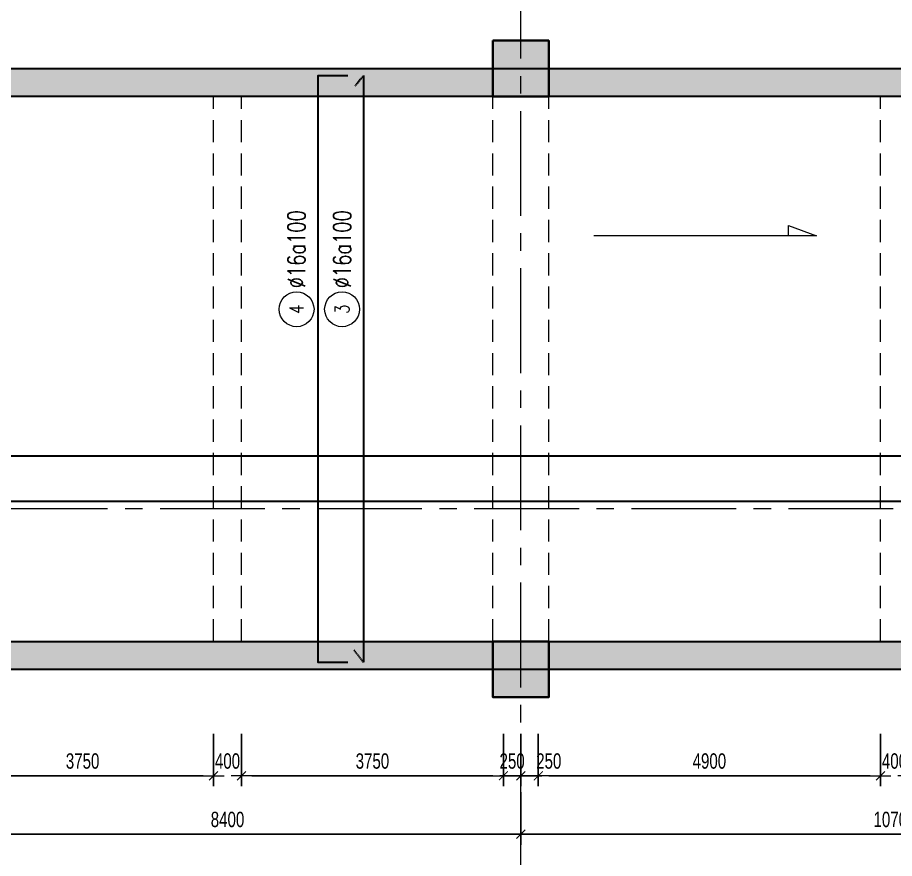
# Model space of a CAD drawing. Header units: millimetres. Extents: x -172050 to 1089997, y 452920 to 1051687.
# Drawn here: x 601007 to 613564, y 484312 to 496347 of the extents above; entities that cross this region are included whole.
import ezdxf
from ezdxf.enums import TextEntityAlignment as Align

# ---------------------------------------------------------------- set-up
doc = ezdxf.new("R2010")
doc.units = ezdxf.units.MM
doc.header["$MEASUREMENT"] = 0
for name, pattern in [('_DASH', [0.6, 0.4, -0.2]), ('CENTER2', [1.125, 0.75, -0.125, 0.125, -0.125]), ('HIDDEN2', [4.7625, 3.175, -1.5875]), ('POD_Grid$0$CENTER2', [1.125, 0.75, -0.125, 0.125, -0.125])]:
    doc.linetypes.add(name, pattern=pattern)
doc.layers.get('Defpoints').update_dxf_attribs({"color": 151, "lineweight": 9})
for name, color, linetype, lineweight in [('kata_thep - H', 4, 'Continuous', 35), ('NDC_S_ANNO', 7, 'Continuous', 20), ('NDC_S_AXIS', 5, 'CENTER2', 13), ('NDC_S_BEAM', 3, 'HIDDEN2', 20), ('NDC_S_DIM', 1, 'Continuous', 15), ('NDC_S_HATCH MATERIAL', 8, 'Continuous', 13), ('NDC_S_SYMBOL', 1, 'Continuous', 15), ('NDC_S_TEXT SYMBOL', 7, 'Continuous', 20), ('NDC_S_VN TEXT', 7, 'Continuous', 20), ('PD_B1F_Col$0$NDC_S-COLUMN', 4, 'Continuous', 40), ('PD_B1F_Col$0$NDC_S_HATCH COLUMN AND WALL', 251, 'Continuous', 13), ('POD_Grid$0$NDC_S_AXIS', 5, 'POD_Grid$0$CENTER2', 13), ('Ramp wall 2.1(B1)$0$NDC_S_WALL', 6, 'Continuous', 35)]:
    doc.layers.add(name, color=color, linetype=linetype, lineweight=lineweight)
doc.styles.add('NDC_ANNO', font='', dxfattribs={"width": 0.8})
doc.styles.add('NDC_DIM', font='', dxfattribs={"width": 0.75})
doc.styles.add('NDC_EN TXT', font='romans.shx', dxfattribs={"width": 0.8})
doc.styles.get('NDC_ANNO').set_extended_font_data('Dotum')
doc.styles.get('NDC_DIM').set_extended_font_data('Dotum')
doc.dimstyles.new('NDC_dim_100', dxfattribs={"dimscale": 100, "dimtxt": 2.2, "dimasz": 1.5, "dimexe": 1.5, "dimexo": 2.5, "dimgap": 1, "dimtad": 1, "dimdec": 0, "dimzin": 0, "dimdsep": 46, "dimtxsty": 'NDC_DIM', "dimblk": 'DIMMARK', "dimcen": 0.09, "dimdle": 1.2, "dimclrd": 1, "dimclre": 1, "dimclrt": 3, "dimadec": 0, "dimazin": 0, "dimtfac": 1, "dimtdec": 0, "dimtix": 1, "dimtofl": 0, "dimtmove": 0, "dimatfit": 3, "dimfxl": 6, "dimfxlon": 1, "dimtolj": 1, "dimtzin": 0, "dimarcsym": 0})

# ---------------------------------------------------------------- blocks, each defined once
blk = doc.blocks.new('DIMMARK')
at = {"layer": 'NDC_S_DIM', "color": 1}
blk.add_line((-1.5, 0), (1, 0), dxfattribs=at)
at = {"layer": 'NDC_S_DIM', "color": 2, "const_width": 0.1}
blk.add_lwpolyline([(-0.424, -0.424), (0.424, 0.424)], dxfattribs=at)
blk = doc.blocks.new('*D604')
at = {"layer": 'Defpoints', "color": 0, "transparency": 16777216}
for p in [(599814, 485631), (608214, 485631), (608214, 484659)]:
    blk.add_point(p, dxfattribs=at)
at = {"layer": 'NDC_S_DIM', "color": 1, "lineweight": -2, "transparency": 16777216}
for p, q in [((599814, 485259), (599814, 484509)), ((608214, 485259), (608214, 484509)), ((599964, 484659), (608064, 484659))]:
    blk.add_line(p, q, dxfattribs=at)
at = {"layer": 'NDC_S_DIM', "color": 1, "lineweight": -2, "transparency": 16777216, "xscale": 150, "yscale": 150, "zscale": 150, "rotation": 180}
blk.add_blockref('DIMMARK', (599814, 484659), dxfattribs=at)
at = {"layer": 'NDC_S_DIM', "color": 1, "lineweight": -2, "transparency": 16777216, "xscale": 150, "yscale": 150, "zscale": 150}
blk.add_blockref('DIMMARK', (608214, 484659), dxfattribs=at)
at = {"layer": 'NDC_S_DIM', "color": 3, "transparency": 16777216, "insert": (604014, 484869), "char_height": 220, "attachment_point": 5, "style": 'NDC_DIM'}
blk.add_mtext('\\A1;8400', dxfattribs=at)
blk = doc.blocks.new('*D605')
at = {"layer": 'Defpoints', "color": 0, "transparency": 16777216}
for p in [(608214, 485631), (618914, 485631), (618914, 484659)]:
    blk.add_point(p, dxfattribs=at)
at = {"layer": 'NDC_S_DIM', "color": 1, "lineweight": -2, "transparency": 16777216}
for p, q in [((608214, 485259), (608214, 484509)), ((618914, 485259), (618914, 484509)), ((608364, 484659), (618764, 484659))]:
    blk.add_line(p, q, dxfattribs=at)
at = {"layer": 'NDC_S_DIM', "color": 1, "lineweight": -2, "transparency": 16777216, "xscale": 150, "yscale": 150, "zscale": 150, "rotation": 180}
blk.add_blockref('DIMMARK', (608214, 484659), dxfattribs=at)
at = {"layer": 'NDC_S_DIM', "color": 1, "lineweight": -2, "transparency": 16777216, "xscale": 150, "yscale": 150, "zscale": 150}
blk.add_blockref('DIMMARK', (618914, 484659), dxfattribs=at)
at = {"layer": 'NDC_S_DIM', "color": 3, "transparency": 16777216, "insert": (613564, 484869), "char_height": 220, "attachment_point": 5, "style": 'NDC_DIM'}
blk.add_mtext('\\A1;10700', dxfattribs=at)
blk = doc.blocks.new('*D611')
at = {"layer": 'Defpoints', "color": 0, "transparency": 16777216}
for p in [(600064, 487919), (603814, 487919), (603814, 485495)]:
    blk.add_point(p, dxfattribs=at)
at = {"layer": 'NDC_S_DIM', "color": 1, "lineweight": -2, "transparency": 16777216}
for p, q in [((600064, 486095), (600064, 485345)), ((603814, 486095), (603814, 485345)), ((600214, 485495), (603664, 485495))]:
    blk.add_line(p, q, dxfattribs=at)
at = {"layer": 'NDC_S_DIM', "color": 1, "lineweight": -2, "transparency": 16777216, "xscale": 150, "yscale": 150, "zscale": 150, "rotation": 180}
blk.add_blockref('DIMMARK', (600064, 485495), dxfattribs=at)
at = {"layer": 'NDC_S_DIM', "color": 1, "lineweight": -2, "transparency": 16777216, "xscale": 150, "yscale": 150, "zscale": 150}
blk.add_blockref('DIMMARK', (603814, 485495), dxfattribs=at)
at = {"layer": 'NDC_S_DIM', "color": 3, "transparency": 16777216, "insert": (601939, 485705), "char_height": 220, "attachment_point": 5, "style": 'NDC_DIM'}
blk.add_mtext('\\A1;3750', dxfattribs=at)
blk = doc.blocks.new('*D612')
at = {"layer": 'Defpoints', "color": 0, "transparency": 16777216}
for p in [(607964, 487919), (608214, 487919), (608214, 485495)]:
    blk.add_point(p, dxfattribs=at)
at = {"layer": 'NDC_S_DIM', "color": 1, "lineweight": -2, "transparency": 16777216}
for p, q in [((607964, 486095), (607964, 485345)), ((608214, 486095), (608214, 485345)), ((607814, 485495), (607664, 485495)), ((608364, 485495), (608514, 485495))]:
    blk.add_line(p, q, dxfattribs=at)
at = {"layer": 'NDC_S_DIM', "color": 1, "lineweight": -2, "transparency": 16777216, "xscale": 150, "yscale": 150, "zscale": 150}
blk.add_blockref('DIMMARK', (607964, 485495), dxfattribs=at)
at = {"layer": 'NDC_S_DIM', "color": 1, "lineweight": -2, "transparency": 16777216, "xscale": 150, "yscale": 150, "zscale": 150, "rotation": 180}
blk.add_blockref('DIMMARK', (608214, 485495), dxfattribs=at)
at = {"layer": 'NDC_S_DIM', "color": 3, "transparency": 16777216, "insert": (608089, 485705), "char_height": 220, "attachment_point": 5, "style": 'NDC_DIM'}
blk.add_mtext('\\A1;250', dxfattribs=at)
blk = doc.blocks.new('*D613')
at = {"layer": 'Defpoints', "color": 0, "transparency": 16777216}
for p in [(608214, 487919), (608464, 487919), (608464, 485495)]:
    blk.add_point(p, dxfattribs=at)
at = {"layer": 'NDC_S_DIM', "color": 1, "lineweight": -2, "transparency": 16777216}
for p, q in [((608214, 486095), (608214, 485345)), ((608464, 486095), (608464, 485345)), ((608064, 485495), (607914, 485495)), ((608614, 485495), (608764, 485495))]:
    blk.add_line(p, q, dxfattribs=at)
at = {"layer": 'NDC_S_DIM', "color": 1, "lineweight": -2, "transparency": 16777216, "xscale": 150, "yscale": 150, "zscale": 150}
blk.add_blockref('DIMMARK', (608214, 485495), dxfattribs=at)
at = {"layer": 'NDC_S_DIM', "color": 1, "lineweight": -2, "transparency": 16777216, "xscale": 150, "yscale": 150, "zscale": 150, "rotation": 180}
blk.add_blockref('DIMMARK', (608464, 485495), dxfattribs=at)
at = {"layer": 'NDC_S_DIM', "color": 3, "transparency": 16777216, "insert": (608614, 485705), "char_height": 220, "attachment_point": 5, "style": 'NDC_DIM'}
blk.add_mtext('\\A1;250', dxfattribs=at)
blk = doc.blocks.new('*D614')
at = {"layer": 'Defpoints', "color": 0, "transparency": 16777216}
for p in [(608464, 487919), (613364, 487919), (613364, 485495)]:
    blk.add_point(p, dxfattribs=at)
at = {"layer": 'NDC_S_DIM', "color": 1, "lineweight": -2, "transparency": 16777216}
for p, q in [((608464, 486095), (608464, 485345)), ((613364, 486095), (613364, 485345)), ((608614, 485495), (613214, 485495))]:
    blk.add_line(p, q, dxfattribs=at)
at = {"layer": 'NDC_S_DIM', "color": 1, "lineweight": -2, "transparency": 16777216, "xscale": 150, "yscale": 150, "zscale": 150, "rotation": 180}
blk.add_blockref('DIMMARK', (608464, 485495), dxfattribs=at)
at = {"layer": 'NDC_S_DIM', "color": 1, "lineweight": -2, "transparency": 16777216, "xscale": 150, "yscale": 150, "zscale": 150}
blk.add_blockref('DIMMARK', (613364, 485495), dxfattribs=at)
at = {"layer": 'NDC_S_DIM', "color": 3, "transparency": 16777216, "insert": (610914, 485705), "char_height": 220, "attachment_point": 5, "style": 'NDC_DIM'}
blk.add_mtext('\\A1;4900', dxfattribs=at)
blk = doc.blocks.new('*D622')
at = {"layer": 'Defpoints', "color": 0, "transparency": 16777216}
for p in [(603814, 487919), (604214, 487919), (604214, 485495)]:
    blk.add_point(p, dxfattribs=at)
at = {"layer": 'NDC_S_DIM', "color": 1, "lineweight": -2, "transparency": 16777216}
for p, q in [((603814, 486095), (603814, 485345)), ((604214, 486095), (604214, 485345)), ((603664, 485495), (603514, 485495)), ((604364, 485495), (604514, 485495))]:
    blk.add_line(p, q, dxfattribs=at)
at = {"layer": 'NDC_S_DIM', "color": 1, "lineweight": -2, "transparency": 16777216, "xscale": 150, "yscale": 150, "zscale": 150}
blk.add_blockref('DIMMARK', (603814, 485495), dxfattribs=at)
at = {"layer": 'NDC_S_DIM', "color": 1, "lineweight": -2, "transparency": 16777216, "xscale": 150, "yscale": 150, "zscale": 150, "rotation": 180}
blk.add_blockref('DIMMARK', (604214, 485495), dxfattribs=at)
at = {"layer": 'NDC_S_DIM', "color": 3, "transparency": 16777216, "insert": (604014, 485705), "char_height": 220, "attachment_point": 5, "style": 'NDC_DIM'}
blk.add_mtext('\\A1;400', dxfattribs=at)
blk = doc.blocks.new('*D623')
at = {"layer": 'Defpoints', "color": 0, "transparency": 16777216}
for p in [(604214, 487919), (607964, 487919), (607964, 485495)]:
    blk.add_point(p, dxfattribs=at)
at = {"layer": 'NDC_S_DIM', "color": 1, "lineweight": -2, "transparency": 16777216}
for p, q in [((604214, 486095), (604214, 485345)), ((607964, 486095), (607964, 485345)), ((604364, 485495), (607814, 485495))]:
    blk.add_line(p, q, dxfattribs=at)
at = {"layer": 'NDC_S_DIM', "color": 1, "lineweight": -2, "transparency": 16777216, "xscale": 150, "yscale": 150, "zscale": 150, "rotation": 180}
blk.add_blockref('DIMMARK', (604214, 485495), dxfattribs=at)
at = {"layer": 'NDC_S_DIM', "color": 1, "lineweight": -2, "transparency": 16777216, "xscale": 150, "yscale": 150, "zscale": 150}
blk.add_blockref('DIMMARK', (607964, 485495), dxfattribs=at)
at = {"layer": 'NDC_S_DIM', "color": 3, "transparency": 16777216, "insert": (606089, 485705), "char_height": 220, "attachment_point": 5, "style": 'NDC_DIM'}
blk.add_mtext('\\A1;3750', dxfattribs=at)
blk = doc.blocks.new('*D607')
at = {"layer": 'Defpoints', "color": 0, "transparency": 16777216}
for p in [(613364, 487919), (613764, 487919), (613764, 485495)]:
    blk.add_point(p, dxfattribs=at)
at = {"layer": 'NDC_S_DIM', "color": 1, "lineweight": -2, "transparency": 16777216}
for p, q in [((613364, 486095), (613364, 485345)), ((613764, 486095), (613764, 485345)), ((613214, 485495), (613064, 485495)), ((613914, 485495), (614064, 485495))]:
    blk.add_line(p, q, dxfattribs=at)
at = {"layer": 'NDC_S_DIM', "color": 1, "lineweight": -2, "transparency": 16777216, "xscale": 150, "yscale": 150, "zscale": 150}
blk.add_blockref('DIMMARK', (613364, 485495), dxfattribs=at)
at = {"layer": 'NDC_S_DIM', "color": 1, "lineweight": -2, "transparency": 16777216, "xscale": 150, "yscale": 150, "zscale": 150, "rotation": 180}
blk.add_blockref('DIMMARK', (613764, 485495), dxfattribs=at)
at = {"layer": 'NDC_S_DIM', "color": 3, "transparency": 16777216, "insert": (613564, 485705), "char_height": 220, "attachment_point": 5, "style": 'NDC_DIM'}
blk.add_mtext('\\A1;400', dxfattribs=at)
blk = doc.blocks.new('*U165')
at = {"layer": 'NDC_S_SYMBOL'}
blk.add_line((0, 5), (0, 9), dxfattribs=at)
blk.add_circle((0, 0), 5, dxfattribs=at)
at = {"layer": 'NDC_S_TEXT SYMBOL', "color": 7, "style": 'NDC_ANNO', "width": 0.8}
blk.add_attdef('GRID', text='', height=4, dxfattribs=at).set_placement((0, 0), align=Align.MIDDLE)
blk = doc.blocks.new('*U222')
blk.add_circle((-2.5, 0), 2.5)
at = {"layer": 'NDC_S_VN TEXT', "color": 7, "style": 'NDC_EN TXT', "width": 0.8}
blk.add_attdef('SH2', text='', height=2, dxfattribs=at).set_placement((-2.5, 0), align=Align.MIDDLE)
at = {"layer": 'NDC_S_VN TEXT', "color": 3, "style": 'NDC_EN TXT', "width": 0.75}
blk.add_attdef('DKKC1', (0.5, -1.25), '', height=2.5, dxfattribs=at)
blk = doc.blocks.new('PD_B1F_Col$0$cot')
at = {"layer": 'PD_B1F_Col$0$NDC_S_HATCH COLUMN AND WALL', "ltscale": 0.005}
h = blk.add_hatch(color=256, dxfattribs=at)
h.dxf.hatch_style = 1
h.paths.add_polyline_path([(-0.5, 0.5), (0.5, 0.5), (0.5, -0.5), (-0.5, -0.5)])
at = {"layer": 'PD_B1F_Col$0$NDC_S-COLUMN', "ltscale": 0.005}
blk.add_lwpolyline([(-0.5, 0.5), (0.5, 0.5), (0.5, -0.5), (-0.5, -0.5)], close=True, dxfattribs=at)
blk = doc.blocks.new('ramp6')
at = {"layer": 'NDC_S_HATCH MATERIAL'}
h = blk.add_hatch(dxfattribs=at)
h.set_pattern_fill('BT-01', color=252, scale=30, style=0, pattern_type=2)
h.set_pattern_definition([(50, (-303929.44, 655369.6), (215.178055, -18.82564), [22.5, -247.5]), (355, (-303929.44, 655369.6), (-41.6254, 225.65764), [18, -198]), (100.4514, (-303911.5, 655368.02), (173.552815, 206.831863), [19.122057, -210.342634]), (46.1842, (-303929.44, 655429.6), (320.172315, -49.655704), [33.75, -371.25]), (96.6356, (-303902.76, 655425.45), (280.39881, 292.23536), [28.68309, -315.5139]), (351.1842, (-303929.44, 655429.6), (280.39858, 292.23558), [27, -297]), (21, (-303899.44, 655414.6), (179.072116, -120.785667), [22.5, -247.5]), (326, (-303899.44, 655414.6), (72.9946, 217.545014), [18, -198]), (71.4514, (-303884.52, 655404.53), (252.06679, 96.75915), [19.122057, -210.342634]), (37.5, (-303929.44, 655369.59), (3.6479566, 99.868156), [0, -195.6, 0, -201, 0, -198.75]), (7.5, (-303929.44, 655369.59), (78.920861, 118.323514), [0, -114.6, 0, -191.1, 0, -75.75]), (327.5, (-303996.34, 655369.59), (160.146731, -6.7664615), [0, -75, 0, -234, 0, -310.5]), (317.5, (-304026.34, 655369.59), (174.95585, 30.031495), [0, -97.5, 0, -155.4, 0, -220.5]), (45, (-303929.44, 655369.59), (-90.156115, 90.156115), []), (45, (-303929.44, 655406.34), (-90.156115, 90.156115), [])])
h.paths.add_polyline_path([(603214, 522956), (630514, 522956), (630514, 523356), (603214, 523356)])
h = blk.add_hatch(dxfattribs=at)
h.set_pattern_fill('BT-01', color=252, scale=30, style=0, pattern_type=2)
h.set_pattern_definition([(50, (-303929.44, 647169.6), (215.178055, -18.82564), [22.5, -247.5]), (355, (-303929.44, 647169.6), (-41.6254, 225.65764), [18, -198]), (100.4514, (-303911.5, 647168.02), (173.552815, 206.831863), [19.122057, -210.342634]), (46.1842, (-303929.44, 647229.6), (320.172315, -49.655704), [33.75, -371.25]), (96.6356, (-303902.76, 647225.45), (280.39881, 292.23536), [28.68309, -315.5139]), (351.1842, (-303929.44, 647229.6), (280.39858, 292.23558), [27, -297]), (21, (-303899.44, 647214.6), (179.072116, -120.785667), [22.5, -247.5]), (326, (-303899.44, 647214.6), (72.9946, 217.545014), [18, -198]), (71.4514, (-303884.52, 647204.53), (252.06679, 96.75915), [19.122057, -210.342634]), (37.5, (-303929.44, 647169.59), (3.6479566, 99.868156), [0, -195.6, 0, -201, 0, -198.75]), (7.5, (-303929.44, 647169.59), (78.920861, 118.323514), [0, -114.6, 0, -191.1, 0, -75.75]), (327.5, (-303996.34, 647169.59), (160.146731, -6.7664615), [0, -75, 0, -234, 0, -310.5]), (317.5, (-304026.34, 647169.59), (174.95585, 30.031495), [0, -97.5, 0, -155.4, 0, -220.5]), (45, (-303929.44, 647169.59), (-90.156115, 90.156115), []), (45, (-303929.44, 647206.34), (-90.156115, 90.156115), [])])
h.paths.add_polyline_path([(603214, 514756), (630514, 514756), (630514, 515156), (603214, 515156)])
at = {"layer": 'NDC_S_BEAM', "ltscale": 100}
for p, q in [((606814, 515156), (606814, 522956)), ((607214, 515156), (607214, 522956)), ((610814, 515156), (610814, 522956)), ((611614, 515156), (611614, 522956)), ((616365, 515156), (616365, 522956)), ((616765, 515156), (616765, 522956))]:
    blk.add_line(p, q, dxfattribs=at)
at = {"layer": 'POD_Grid$0$NDC_S_AXIS', "ltscale": 2000}
for p, q in [((611214, 512247), (611214, 537195)), ((585798, 523356), (633314, 523356)), ((585798, 517056), (633314, 517056)), ((585798, 514756), (633314, 514756))]:
    blk.add_line(p, q, dxfattribs=at)
at = {"layer": 'Ramp wall 2.1(B1)$0$NDC_S_WALL', "ltscale": 200}
for points in [[(603214, 523356), (630514, 523356), (630514, 522956), (603214, 522956)], [(603214, 515156), (630514, 515156), (630514, 514756), (603214, 514756)]]:
    blk.add_lwpolyline(points, close=True, dxfattribs=at)
at = {"xscale": 800, "yscale": 800}
for p in [(611214, 523356), (611214, 514756)]:
    blk.add_blockref('PD_B1F_Col$0$cot', p, dxfattribs=at)

msp = doc.modelspace()

# ---------------------------------------------------------------- linework, layer by layer
at = {"layer": 'kata_thep - H', "color": 4, "linetype": '_DASH', "ltscale": 20}
msp.add_lwpolyline([(621082.3, 489487.4), (621313.8, 489419), (599429.5, 489419, -0.3991199), (587813.8, 500813.4), (587813.8, 506219), (587913.5, 505990.9)], format="xyb", dxfattribs=at)
at = {"layer": 'kata_thep - H', "color": 4}
msp.add_lwpolyline([(621227.4, 489666.6), (621313.8, 489497.9), (621313.8, 490071.6), (599434.9, 490071.6, -0.3986873), (588466.4, 500825.1), (588466.4, 506219), (587908.6, 506219), (588030.2, 506136.4)], format="xyb", dxfattribs=at)
msp.add_lwpolyline([(605738.9, 487115.6), (605310.6, 487115.6), (605310.6, 495518.5), (605738.9, 495518.5)], dxfattribs=at)
at = {"layer": 'kata_thep - H', "color": 4, "linetype": '_DASH', "ltscale": 20}
msp.add_lwpolyline([(605843, 495368), (605963.2, 495518.5), (605963.2, 487115.6), (605825.9, 487293.5)], dxfattribs=at)
at = {"layer": 'NDC_S_ANNO'}
msp.add_lwpolyline([(612048.7, 493223), (612048.7, 493373), (612448.7, 493223), (609257.5, 493223)], dxfattribs=at)

# ---------------------------------------------------------------- block references
at = {"layer": 'NDC_S_AXIS', "xscale": 100, "yscale": 100, "zscale": 100}
msp.add_blockref('*U165', (608213.8, 483609.2), dxfattribs=at).add_auto_attribs({'GRID': 'X4'})
at = {"layer": 'NDC_S_DIM'}
msp.add_blockref('ramp6', (-3000.6, -27737.5), dxfattribs=at)
at = {"layer": 'NDC_S_VN TEXT', "xscale": 100, "yscale": 100, "zscale": 100, "rotation": 90}
for p, values in [((605002.3, 492422.7), {'SH2': '4', 'DKKC1': '%%C16a100'}), ((605654.9, 492422.7), {'SH2': '3', 'DKKC1': '%%C16a100'})]:
    msp.add_blockref('*U222', p, dxfattribs=at).add_auto_attribs(values)

# ---------------------------------------------------------------- dimensions: what is measured, and where the dimension line sits
at = {"layer": 'NDC_S_DIM'}
for base, p1, p2, picture, middle in [((603813.8, 485494.6), (600063.8, 487919), (603813.8, 487919), '*D611', (601938.8, 485704.8)), ((604213.8, 485494.6), (603813.8, 487919), (604213.8, 487919), '*D622', (604013.8, 485704.8)), ((607963.8, 485494.6), (604213.8, 487919), (607963.8, 487919), '*D623', (606088.8, 485704.8)), ((608213.8, 485494.6), (607963.8, 487919), (608213.8, 487919), '*D612', (608088.8, 485704.8)), ((613364.1, 485494.6), (608463.8, 487919), (613364.1, 487919), '*D614', (610913.9, 485704.8)), ((613764.1, 485494.6), (613364.1, 487919), (613764.1, 487919), '*D607', (613564.1, 485704.8)), ((608213.8, 484659.2), (599813.8, 485630.6), (608213.8, 485630.6), '*D604', (604013.8, 484869.4)), ((618913.8, 484659.2), (608213.8, 485630.6), (618913.8, 485630.6), '*D605', (613563.8, 484869.4))]:
    dim = msp.add_linear_dim(base=base, p1=p1, p2=p2, dimstyle='NDC_dim_100', override={"dimtmove": 1}, dxfattribs=at)
    dim.commit()
    dim.dimension.update_dxf_attribs({"geometry": picture, "text_midpoint": middle})
dim = msp.add_linear_dim(base=(608463.8, 485494.6), p1=(608213.8, 487919), p2=(608463.8, 487919), dimstyle='NDC_dim_100', override={"dimtmove": 1}, dxfattribs=at)
dim.commit()
dim.dimension.update_dxf_attribs({"geometry": '*D613', "text_midpoint": (608613.8, 485494.6), "dimtype": 160})

doc.saveas('drawing.dxf')
